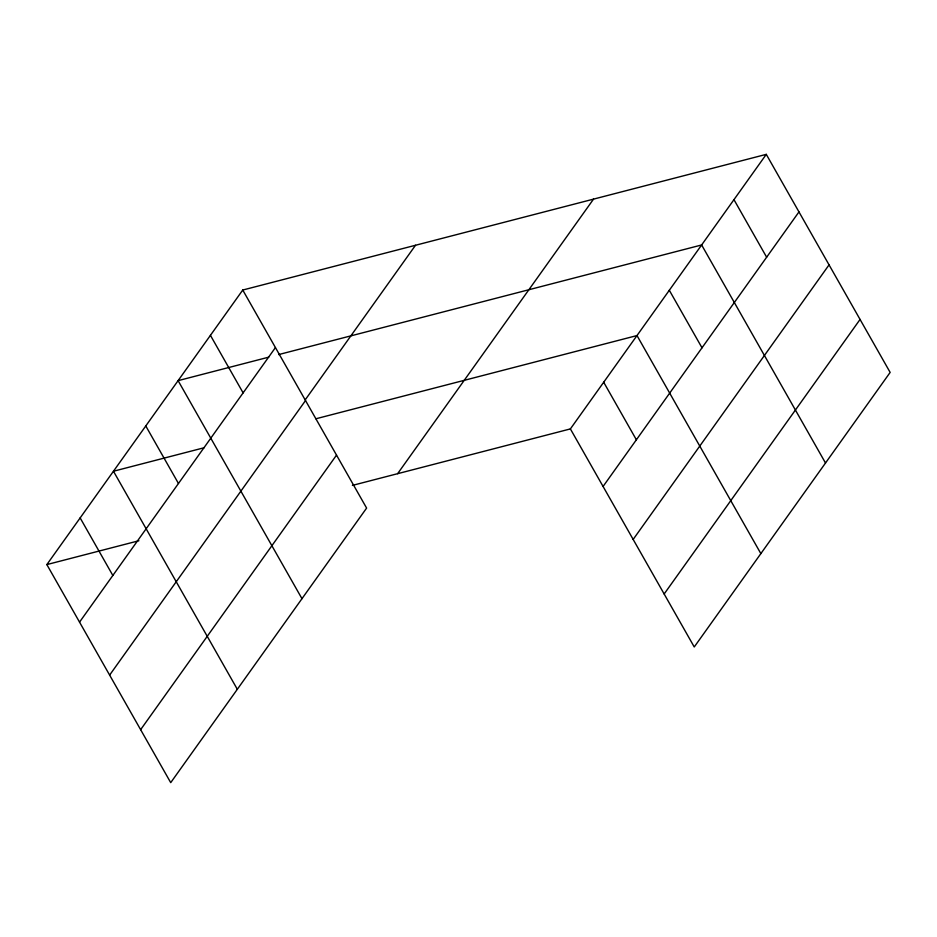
<?xml version="1.0" encoding="UTF-8"?>
<svg xmlns="http://www.w3.org/2000/svg" width="937" height="937" viewBox="0 0 937 937"><rect width="100%" height="100%" fill="white"/><g stroke="black" fill="none" stroke-linecap="round" stroke-linejoin="round"><path stroke-width="1.41" d="M242.753 290.037L366.613 508.088L170.721 782.641L46.85 564.589L242.753 290.037L766.279 154.359L890.15 372.411L694.247 646.963L570.387 428.912L766.279 154.359M79.54 622.133L275.431 347.58M305.286 399.759L415.513 245.271M109.629 675.097L305.521 400.544M140.632 729.665L336.524 455.124M397.616 473.689L593.519 199.136M603.077 486.455L798.968 211.903M633.166 539.419L829.058 264.866M664.157 593.988L860.061 319.435M268.732 357.161L178.1 380.645L301.972 598.684M278.64 354.584L701.637 244.967L825.509 463.007M204.09 447.757L113.459 471.241L237.319 689.292M315.886 418.78L636.996 335.563L760.856 553.615M46.85 564.589L138.899 540.743M352.417 485.401L570.387 428.912M733.964 199.663L766.642 257.206M669.311 290.271L702 347.803M603.686 382.237L636.375 439.781M210.427 335.341L243.116 392.884M145.774 425.948L178.463 483.48M80.149 517.915L112.838 575.459"/></g></svg>
